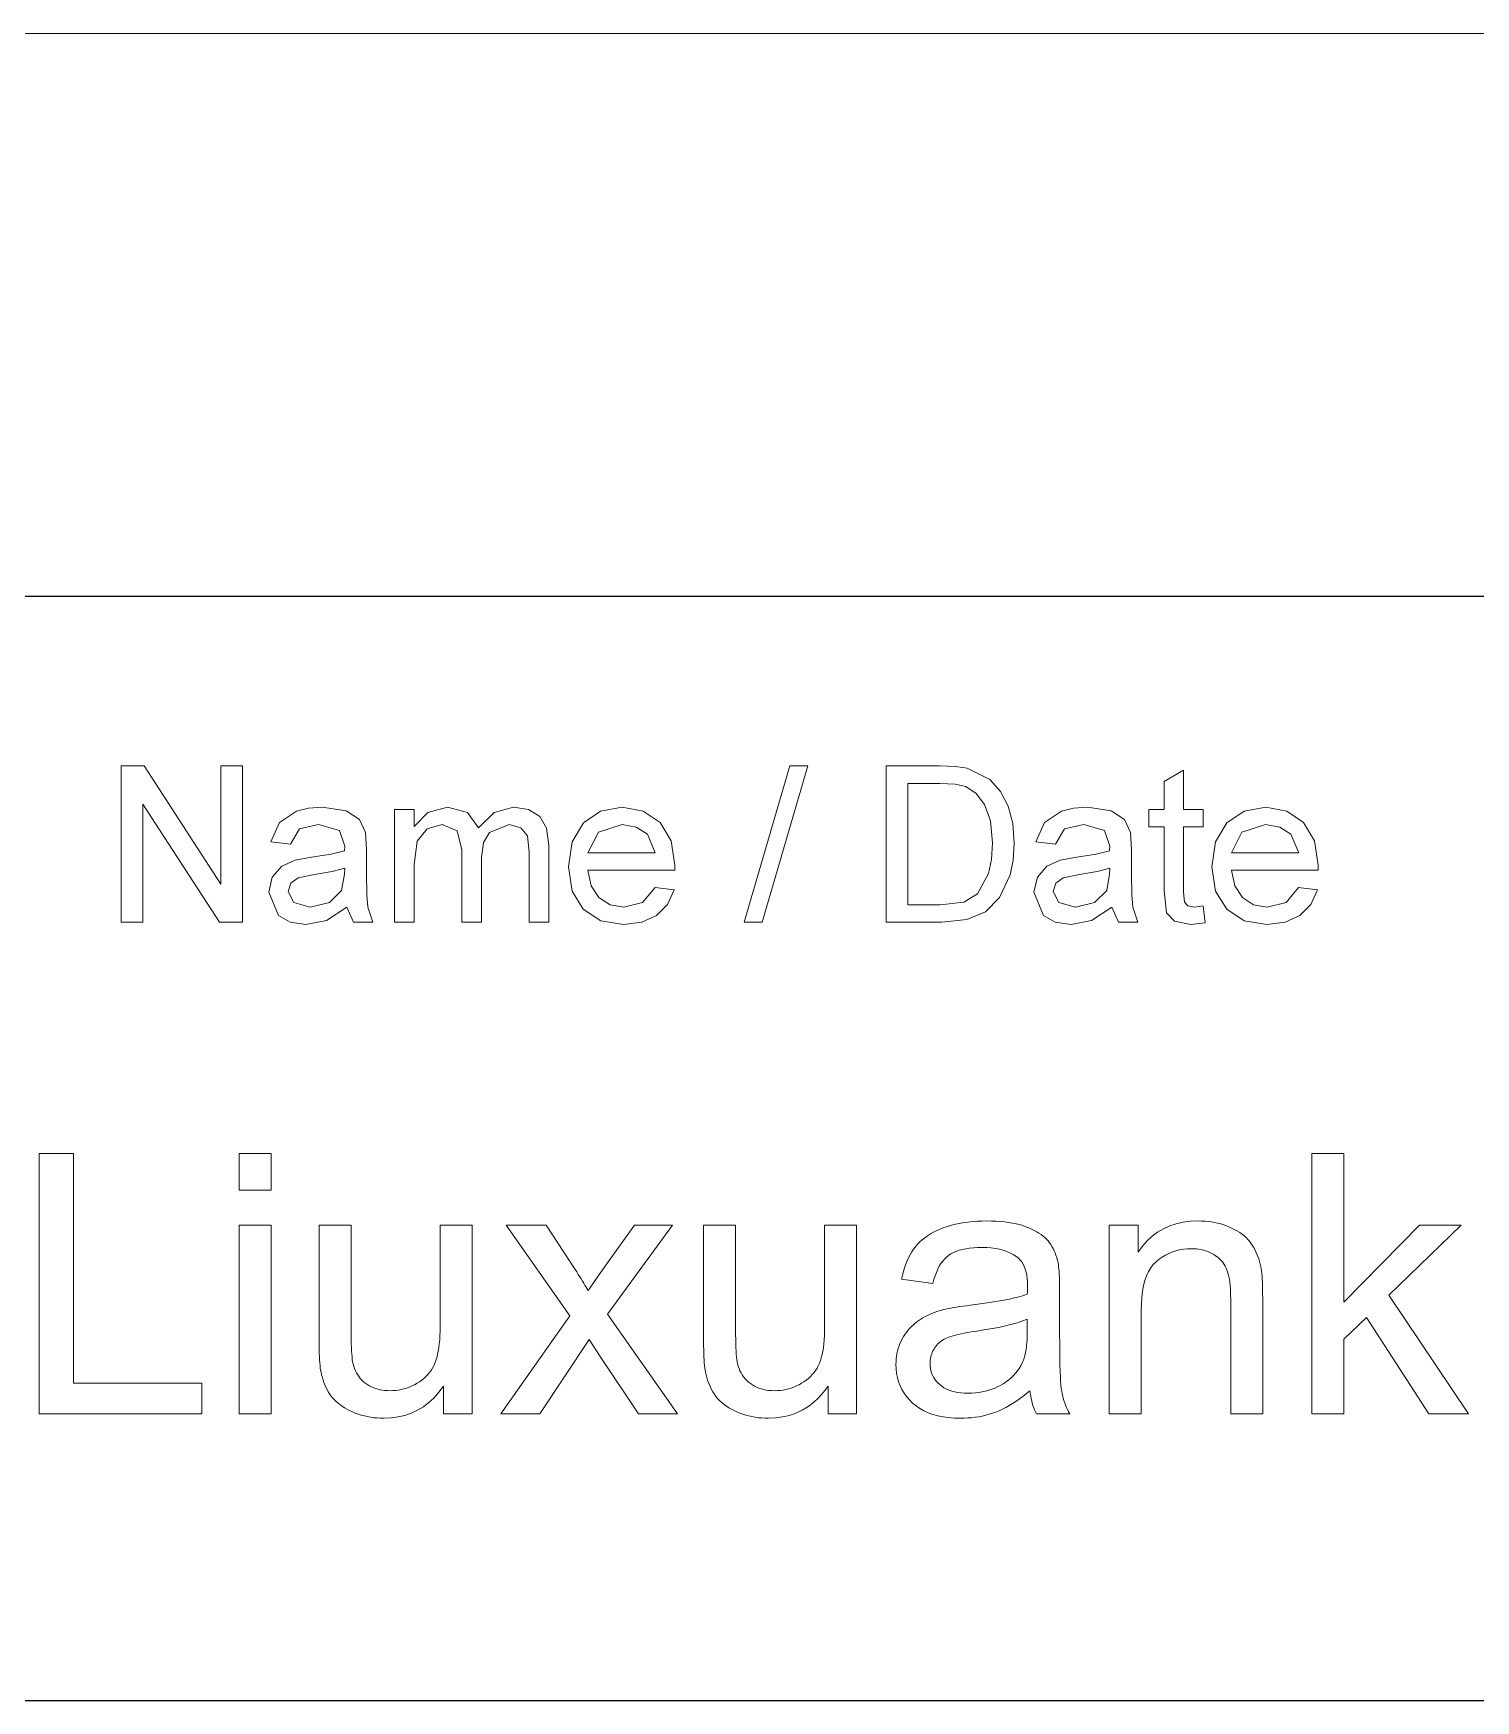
# Model space of a CAD drawing. Extents: x 10 to 410, y 5 to 287.
# Drawn here: x 329.33 to 343.16, y 10 to 26 of the extents above; entities that cross this region are included whole.
import ezdxf

# ---------------------------------------------------------------- set-up
doc = ezdxf.new("R2010")
doc.units = 0

msp = doc.modelspace()

# ---------------------------------------------------------------- linework, layer by layer
at = {"color": 7, "lineweight": 13}
for p, q in [((307, 26), (410, 26)), ((10, 10), (410, 10))]:
    msp.add_line(p, q, dxfattribs=at)
at = {"color": 7, "lineweight": 25}
for p, q in [((230, 20.6), (410, 20.6)), ((230, 10), (410, 10))]:
    msp.add_line(p, q, dxfattribs=at)
at = {"color": 7, "lineweight": 13}
for points in [[(330.166656, 17.469231), (330.166656, 18.969231), (330.38736, 18.969231), (331.125, 17.836418), (331.125, 18.969231), (331.333344, 18.969231), (331.333344, 17.469231), (331.11264, 17.469231), (330.375, 18.602043), (330.375, 17.469231)], [(336.145844, 17.469231), (336.583344, 18.969231), (336.755859, 18.969231), (336.318359, 17.469231)], [(337.505859, 17.469231), (337.505859, 18.969231), (338.017914, 18.969231), (338.170807, 18.96386), (338.282562, 18.947746), (338.500641, 18.840324), (338.603607, 18.726107), (338.676758, 18.583977), (338.720459, 18.41678), (338.735016, 18.227369), (338.725128, 18.066195), (338.695465, 17.924471), (338.594086, 17.706047), (338.458649, 17.569979), (338.281097, 17.494783), (338.042328, 17.469231)], [(340.547516, 17.626131), (340.568359, 17.464348), (340.429047, 17.448397), (340.273102, 17.479485), (340.19516, 17.56119), (340.172516, 17.773918), (340.172516, 18.385897), (340.026703, 18.385897), (340.026703, 18.552565), (340.172516, 18.552565), (340.172516, 18.820143), (340.360016, 18.929842), (340.360016, 18.552565), (340.547516, 18.552565), (340.547516, 18.385897), (340.360016, 18.385897), (340.360016, 17.762526), (340.369781, 17.66324), (340.401855, 17.628084), (340.46582, 17.615065)], [(337.714203, 17.635897), (338.025055, 17.635897), (338.251129, 17.664055), (338.381836, 17.743319), (338.488434, 17.936354), (338.51712, 18.070631), (338.526703, 18.230623), (338.507935, 18.442497), (338.45166, 18.598951), (338.368622, 18.706413), (338.269531, 18.771315), (338.168457, 18.794752), (338.020172, 18.802565), (337.714203, 18.802565)], [(332.333344, 17.615065), (332.136383, 17.485994), (331.940765, 17.448397), (331.788452, 17.470085), (331.675934, 17.535149), (331.583344, 17.75699), (331.618317, 17.901522), (331.709961, 18.006502), (331.837555, 18.066561), (331.995117, 18.093904), (332.181641, 18.122795), (332.311523, 18.156731), (332.3125, 18.201326), (332.262695, 18.348787), (332.0625, 18.406731), (331.879059, 18.365389), (331.791656, 18.219231), (331.604156, 18.240065), (331.685547, 18.4261), (331.849274, 18.535149), (331.964935, 18.563835), (332.097656, 18.573397), (332.325195, 18.540358), (332.453949, 18.457186), (332.511719, 18.330559), (332.520844, 18.166496), (332.520844, 17.933748), (332.523956, 17.73221), (332.533356, 17.614576), (332.583344, 17.469231), (332.395844, 17.469231)], [(332.791656, 17.469231), (332.791656, 18.552565), (332.979156, 18.552565), (332.979156, 18.389479), (333.110992, 18.522942), (333.298187, 18.573397), (333.490234, 18.521477), (333.595703, 18.376457), (333.744873, 18.524162), (333.933258, 18.573397), (334.077179, 18.55114), (334.183441, 18.484367), (334.248993, 18.37137), (334.270844, 18.210442), (334.270844, 17.469231), (334.083344, 17.469231), (334.083344, 18.143709), (334.06543, 18.300285), (334.000641, 18.377434), (333.890289, 18.406731), (333.700531, 18.331697), (333.64389, 18.234083), (333.625, 18.091301), (333.625, 17.469231), (333.4375, 17.469231), (333.4375, 18.164869), (333.392731, 18.346184), (333.246429, 18.406731), (333.103668, 18.366365), (333.008636, 18.248365), (332.979156, 18.024569), (332.979156, 17.469231)], [(335.289398, 17.802565), (335.473297, 17.781731), (335.407837, 17.640984), (335.303223, 17.535799), (335.161835, 17.470247), (334.985992, 17.448397), (334.76828, 17.484774), (334.600739, 17.593904), (334.493927, 17.768629), (334.458344, 18.001783), (334.494293, 18.242912), (334.602203, 18.423332), (334.767487, 18.535881), (334.975586, 18.573397), (335.177277, 18.53694), (335.338379, 18.427565), (335.44397, 18.252108), (335.479156, 18.017408), (335.47818, 17.969231), (334.645844, 17.969231), (334.677704, 17.817741), (334.751801, 17.706373), (334.858856, 17.637892), (334.989594, 17.615065), (335.170563, 17.659822)], [(339.672516, 17.615065), (339.475586, 17.485994), (339.279938, 17.448397), (339.127655, 17.470085), (339.015137, 17.535149), (338.922516, 17.75699), (338.95752, 17.901522), (339.049164, 18.006502), (339.176758, 18.066561), (339.33432, 18.093904), (339.520844, 18.122795), (339.650726, 18.156731), (339.651703, 18.201326), (339.601898, 18.348787), (339.401703, 18.406731), (339.218262, 18.365389), (339.130859, 18.219231), (338.943359, 18.240065), (339.02475, 18.4261), (339.188477, 18.535149), (339.304108, 18.563835), (339.436859, 18.573397), (339.664398, 18.540358), (339.793121, 18.457186), (339.850922, 18.330559), (339.860016, 18.166496), (339.860016, 17.933748), (339.863159, 17.73221), (339.872559, 17.614576), (339.922516, 17.469231), (339.735016, 17.469231)], [(341.461914, 17.802565), (341.645844, 17.781731), (341.580353, 17.640984), (341.475739, 17.535799), (341.334351, 17.470247), (341.158539, 17.448397), (340.940796, 17.484774), (340.773285, 17.593904), (340.666473, 17.768629), (340.630859, 18.001783), (340.66684, 18.242912), (340.77475, 18.423332), (340.940033, 18.535881), (341.148102, 18.573397), (341.349823, 18.53694), (341.510895, 18.427565), (341.616486, 18.252108), (341.651703, 18.017408), (341.650726, 17.969231), (340.818359, 17.969231), (340.85022, 17.817741), (340.924316, 17.706373), (341.031372, 17.637892), (341.162109, 17.615065), (341.343109, 17.659822)], [(334.645844, 18.135897), (335.291656, 18.135897), (335.217438, 18.314283), (335.110016, 18.383619), (334.974609, 18.406731), (334.747711, 18.333)], [(340.818359, 18.135897), (341.464203, 18.135897), (341.389984, 18.314283), (341.282562, 18.383619), (341.147125, 18.406731), (340.920258, 18.333)], [(332.3125, 17.990065), (332.191254, 17.956697), (332.021484, 17.928865), (331.865875, 17.896315), (331.795563, 17.84358), (331.770844, 17.766432), (331.824707, 17.658358), (331.982422, 17.615065), (332.165375, 17.659498), (332.282867, 17.773592), (332.311523, 17.931795)], [(339.651703, 17.990065), (339.530426, 17.956697), (339.360687, 17.928865), (339.205078, 17.896315), (339.134766, 17.84358), (339.110016, 17.766432), (339.16391, 17.658358), (339.321625, 17.615065), (339.504547, 17.659498), (339.62207, 17.773592), (339.650726, 17.931795)], [(329.38092, 12.751034), (329.38092, 15.251034), (329.711761, 15.251034), (329.711761, 13.046054), (330.942993, 13.046054), (330.942993, 12.751034)], [(331.299408, 14.898032), (331.299408, 15.251034), (331.606354, 15.251034), (331.606354, 14.898032)], [(341.591003, 12.751034), (341.591003, 15.251034), (341.89798, 15.251034), (341.89798, 13.825386), (342.624451, 14.562084), (343.02179, 14.562084), (342.329407, 13.890188), (343.091705, 12.751034), (342.713104, 12.751034), (342.114563, 13.677023), (341.89798, 13.468974), (341.89798, 12.751034)], [(331.299408, 12.751034), (331.299408, 14.562084), (331.606354, 14.562084), (331.606354, 12.751034)], [(333.260529, 12.751034), (333.260529, 13.017064), (333.216705, 12.958742), (333.169861, 12.906559), (333.119995, 12.860516), (333.067078, 12.820611), (333.011108, 12.786845), (332.952148, 12.759219), (332.890106, 12.737732), (332.825043, 12.722384), (332.756958, 12.713176), (332.685822, 12.710106), (332.653992, 12.71072), (332.622559, 12.712562), (332.591583, 12.715631), (332.561005, 12.719929), (332.530853, 12.725454), (332.50116, 12.732207), (332.471863, 12.740188), (332.442993, 12.749396), (332.414551, 12.759833), (332.386536, 12.771498), (332.359467, 12.784091), (332.333832, 12.797317), (332.309601, 12.811172), (332.286835, 12.825659), (332.265472, 12.840776), (332.245544, 12.856524), (332.227051, 12.872905), (332.210022, 12.889915), (332.194397, 12.907557), (332.180206, 12.925829), (332.167145, 12.944835), (332.154877, 12.964676), (332.143402, 12.985353), (332.132721, 13.006866), (332.122864, 13.029214), (332.1138, 13.052398), (332.10553, 13.076418), (332.098083, 13.101273), (332.091431, 13.126964), (332.085571, 13.153489), (332.082001, 13.172623), (332.078796, 13.193871), (332.075989, 13.217235), (332.073547, 13.242712), (332.071503, 13.270304), (332.069794, 13.300011), (332.068481, 13.331832), (332.067535, 13.365767), (332.066986, 13.401818), (332.066803, 13.439983), (332.066803, 14.562084), (332.373749, 14.562084), (332.373749, 13.557651), (332.373932, 13.511129), (332.374512, 13.467746), (332.375458, 13.427501), (332.37677, 13.390392), (332.378448, 13.356422), (332.380524, 13.32559), (332.382935, 13.297896), (332.385773, 13.273339), (332.388947, 13.251921), (332.392517, 13.23364), (332.398956, 13.209944), (332.406708, 13.187289), (332.415741, 13.165674), (332.426086, 13.1451), (332.437714, 13.125565), (332.450623, 13.107071), (332.464844, 13.089617), (332.480377, 13.073203), (332.497192, 13.05783), (332.515289, 13.043496), (332.534515, 13.030374), (332.554596, 13.018633), (332.575562, 13.008273), (332.597443, 12.999294), (332.620178, 12.991697), (332.643799, 12.985481), (332.668335, 12.980647), (332.693756, 12.977194), (332.720032, 12.975121), (332.747223, 12.974431), (332.774689, 12.975139), (332.801788, 12.977262), (332.828552, 12.980801), (332.855011, 12.985754), (332.881104, 12.992124), (332.90683, 12.999908), (332.932251, 13.009109), (332.957306, 13.019724), (332.982056, 13.031755), (333.006439, 13.045201), (333.029938, 13.059867), (333.052032, 13.075556), (333.072723, 13.092268), (333.09198, 13.110003), (333.109802, 13.128762), (333.126251, 13.148544), (333.141266, 13.169349), (333.154877, 13.191177), (333.167053, 13.214028), (333.177826, 13.237903), (333.187378, 13.263389), (333.195923, 13.291075), (333.203461, 13.32096), (333.210022, 13.353046), (333.215546, 13.387331), (333.220062, 13.423817), (333.223602, 13.462502), (333.226105, 13.503387), (333.227631, 13.546472), (333.228119, 13.591757), (333.228119, 14.562084), (333.535095, 14.562084), (333.535095, 12.751034)], [(333.81134, 12.751034), (334.473022, 13.69237), (333.860809, 14.562084), (334.244507, 14.562084), (334.522461, 14.13746), (334.537842, 14.113636), (334.552612, 14.090597), (334.566772, 14.068343), (334.580292, 14.046873), (334.593231, 14.026187), (334.60553, 14.006287), (334.617249, 13.987169), (334.628326, 13.968838), (334.638794, 13.951289), (334.648651, 13.934526), (334.663544, 13.95678), (334.678192, 13.978523), (334.692596, 13.999755), (334.706787, 14.020474), (334.720703, 14.040683), (334.734406, 14.060379), (334.747864, 14.079564), (334.761078, 14.098237), (334.774048, 14.116399), (334.786774, 14.134048), (335.092041, 14.562084), (335.458679, 14.562084), (334.832825, 13.709424), (335.506439, 12.751034), (335.129547, 12.751034), (334.757782, 13.313789), (334.658875, 13.465563), (334.183105, 12.751034)], [(336.949127, 12.751034), (336.949127, 13.017064), (336.905334, 12.958742), (336.85849, 12.906559), (336.808594, 12.860516), (336.755676, 12.820611), (336.699738, 12.786845), (336.640747, 12.759219), (336.578735, 12.737732), (336.513672, 12.722384), (336.445557, 12.713176), (336.374451, 12.710106), (336.34259, 12.71072), (336.311157, 12.712562), (336.280182, 12.715631), (336.249603, 12.719929), (336.219482, 12.725454), (336.189758, 12.732207), (336.160461, 12.740188), (336.131592, 12.749396), (336.10318, 12.759833), (336.075165, 12.771498), (336.048065, 12.784091), (336.02243, 12.797317), (335.998199, 12.811172), (335.975433, 12.825659), (335.954071, 12.840776), (335.934174, 12.856524), (335.91568, 12.872905), (335.898621, 12.889915), (335.882996, 12.907557), (335.868805, 12.925829), (335.855743, 12.944835), (335.843475, 12.964676), (335.832001, 12.985353), (335.82135, 13.006866), (335.811462, 13.029214), (335.802399, 13.052398), (335.794159, 13.076418), (335.786682, 13.101273), (335.780029, 13.126964), (335.77417, 13.153489), (335.770599, 13.172623), (335.767426, 13.193871), (335.764587, 13.217235), (335.762146, 13.242712), (335.760101, 13.270304), (335.758423, 13.300011), (335.757111, 13.331832), (335.756165, 13.365767), (335.755585, 13.401818), (335.755402, 13.439983), (335.755402, 14.562084), (336.062378, 14.562084), (336.062378, 13.557651), (336.062561, 13.511129), (336.06311, 13.467746), (336.064056, 13.427501), (336.065369, 13.390392), (336.067047, 13.356422), (336.069122, 13.32559), (336.071564, 13.297896), (336.074371, 13.273339), (336.077576, 13.251921), (336.081116, 13.23364), (336.087585, 13.209944), (336.095306, 13.187289), (336.10434, 13.165674), (336.114685, 13.1451), (336.126312, 13.125565), (336.139252, 13.107071), (336.153473, 13.089617), (336.168976, 13.073203), (336.185791, 13.05783), (336.203918, 13.043496), (336.223114, 13.030374), (336.243195, 13.018633), (336.26416, 13.008273), (336.286041, 12.999294), (336.308777, 12.991697), (336.332428, 12.985481), (336.356934, 12.980647), (336.382355, 12.977194), (336.408661, 12.975121), (336.435822, 12.974431), (336.463287, 12.975139), (336.490387, 12.977262), (336.517181, 12.980801), (336.54361, 12.985754), (336.569702, 12.992124), (336.595459, 12.999908), (336.62085, 13.009109), (336.645935, 13.019724), (336.670654, 13.031755), (336.695038, 13.045201), (336.718536, 13.059867), (336.740631, 13.075556), (336.761322, 13.092268), (336.780579, 13.110003), (336.798431, 13.128762), (336.81485, 13.148544), (336.829865, 13.169349), (336.843475, 13.191177), (336.855652, 13.214028), (336.866425, 13.237903), (336.875977, 13.263389), (336.884521, 13.291075), (336.89209, 13.32096), (336.898621, 13.353046), (336.904144, 13.387331), (336.908691, 13.423817), (336.912201, 13.462502), (336.914734, 13.503387), (336.916229, 13.546472), (336.916718, 13.591757), (336.916718, 14.562084), (337.223694, 14.562084), (337.223694, 12.751034)], [(338.886383, 12.974431), (338.852386, 12.946293), (338.818665, 12.919861), (338.785217, 12.895133), (338.751984, 12.872111), (338.719055, 12.850795), (338.68634, 12.831183), (338.6539, 12.813278), (338.621704, 12.797077), (338.589783, 12.782582), (338.558105, 12.769793), (338.526337, 12.758451), (338.49408, 12.748305), (338.461395, 12.739352), (338.428223, 12.731593), (338.394592, 12.725028), (338.360535, 12.719656), (338.325989, 12.715478), (338.290985, 12.712494), (338.255524, 12.710703), (338.219604, 12.710106), (338.161285, 12.711564), (338.105743, 12.715939), (338.052979, 12.723228), (338.00296, 12.733435), (337.955688, 12.746557), (337.911194, 12.762596), (337.869476, 12.78155), (337.830505, 12.803421), (337.794312, 12.828208), (337.760864, 12.855911), (337.730408, 12.885882), (337.703156, 12.917473), (337.679108, 12.950685), (337.658264, 12.985516), (337.640625, 13.021967), (337.626221, 13.060038), (337.61499, 13.09973), (337.606964, 13.141041), (337.602173, 13.183972), (337.600555, 13.228523), (337.601166, 13.254896), (337.602997, 13.280808), (337.606018, 13.306261), (337.61026, 13.331252), (337.615692, 13.355783), (337.622345, 13.379854), (337.630219, 13.403463), (337.639313, 13.426614), (337.649597, 13.449303), (337.661102, 13.471532), (337.673584, 13.493095), (337.686829, 13.513789), (337.700806, 13.533614), (337.715546, 13.552568), (337.731018, 13.570654), (337.747253, 13.587869), (337.764252, 13.604214), (337.781982, 13.61969), (337.800476, 13.634296), (337.819702, 13.648032), (337.839569, 13.66101), (337.859924, 13.67334), (337.880768, 13.68502), (337.9021, 13.696054), (337.92395, 13.70644), (337.946259, 13.716177), (337.969086, 13.725266), (337.992401, 13.733707), (338.016235, 13.741501), (338.040527, 13.748647), (338.05954, 13.753405), (338.080383, 13.758128), (338.103058, 13.762817), (338.127563, 13.767473), (338.153931, 13.772095), (338.182159, 13.776682), (338.212189, 13.781235), (338.24408, 13.785754), (338.277832, 13.790239), (338.313385, 13.79469), (338.385773, 13.803728), (338.454254, 13.813107), (338.518799, 13.822827), (338.579407, 13.83289), (338.636108, 13.843291), (338.688904, 13.854035), (338.737762, 13.86512), (338.782684, 13.876545), (338.8237, 13.888312), (338.860809, 13.90042), (338.861115, 13.912579), (338.86142, 13.923817), (338.861664, 13.934134), (338.861877, 13.94353), (338.862061, 13.952005), (338.862244, 13.95956), (338.862335, 13.966194), (338.862427, 13.971907), (338.862488, 13.976699), (338.862488, 13.98057), (338.861633, 14.016978), (338.859009, 14.05117), (338.854675, 14.083145), (338.848572, 14.112903), (338.840759, 14.140444), (338.831207, 14.165768), (338.819885, 14.188875), (338.806854, 14.209765), (338.792053, 14.228438), (338.775543, 14.244895), (338.750854, 14.264659), (338.723907, 14.282344), (338.694641, 14.297947), (338.663116, 14.31147), (338.629303, 14.322913), (338.593201, 14.332275), (338.55481, 14.339557), (338.51413, 14.344758), (338.471191, 14.347879), (338.425934, 14.348919), (338.383759, 14.34816), (338.343842, 14.345884), (338.306213, 14.342089), (338.270813, 14.336778), (338.237701, 14.329947), (338.206879, 14.3216), (338.178314, 14.311735), (338.152008, 14.300352), (338.12796, 14.287451), (338.106201, 14.273032), (338.08609, 14.256687), (338.067078, 14.238005), (338.049133, 14.216987), (338.032257, 14.193632), (338.016449, 14.167942), (338.00174, 14.139915), (337.988068, 14.109551), (337.975494, 14.076853), (337.963989, 14.041817), (337.953552, 14.004444), (337.653442, 14.045372), (337.66214, 14.083171), (337.671906, 14.119486), (337.682739, 14.154317), (337.694641, 14.187664), (337.707581, 14.219528), (337.721588, 14.249908), (337.736633, 14.278805), (337.752747, 14.306218), (337.769928, 14.332148), (337.788147, 14.356593), (337.807739, 14.379751), (337.82901, 14.401818), (337.851959, 14.422793), (337.876556, 14.442677), (337.902832, 14.461471), (337.930786, 14.479172), (337.960419, 14.495781), (337.991699, 14.5113), (338.024658, 14.525726), (338.059296, 14.539063), (338.095337, 14.551212), (338.132477, 14.562084), (338.170776, 14.571676), (338.210175, 14.57999), (338.250732, 14.587025), (338.292389, 14.59278), (338.335175, 14.597257), (338.379089, 14.600454), (338.424103, 14.602372), (338.470276, 14.603012), (338.515808, 14.602467), (338.55957, 14.600829), (338.601593, 14.598101), (338.641907, 14.594281), (338.68045, 14.589369), (338.717285, 14.583366), (338.75235, 14.576272), (338.785706, 14.568087), (338.817291, 14.55881), (338.847168, 14.548442), (338.875366, 14.537247), (338.902069, 14.525488), (338.927216, 14.513167), (338.950836, 14.500283), (338.972931, 14.486837), (338.993469, 14.472828), (339.012482, 14.458256), (339.029968, 14.443121), (339.045898, 14.427423), (339.060333, 14.411163), (339.073547, 14.394187), (339.085968, 14.376341), (339.097565, 14.357625), (339.108337, 14.338039), (339.118286, 14.317584), (339.127441, 14.296259), (339.135773, 14.274064), (339.14328, 14.250999), (339.149963, 14.227066), (339.155823, 14.202262), (339.158722, 14.18531), (339.161346, 14.165836), (339.163635, 14.143837), (339.165649, 14.119315), (339.167328, 14.092268), (339.168701, 14.062698), (339.169769, 14.030604), (339.170563, 13.995986), (339.171021, 13.958844), (339.171173, 13.919178), (339.171173, 13.509901), (339.171356, 13.427441), (339.171936, 13.351273), (339.172943, 13.281397), (339.174316, 13.217814), (339.176056, 13.160524), (339.178223, 13.109527), (339.180786, 13.064821), (339.183716, 13.026409), (339.187042, 12.994289), (339.190765, 12.968462), (339.195068, 12.945875), (339.200165, 12.923476), (339.205994, 12.901264), (339.212616, 12.87924), (339.219971, 12.857403), (339.228119, 12.835754), (339.23703, 12.814293), (339.246704, 12.793018), (339.257141, 12.771933), (339.268372, 12.751034), (338.947754, 12.751034), (338.938568, 12.770457), (338.930023, 12.790529), (338.92218, 12.811249), (338.915039, 12.832616), (338.908539, 12.854632), (338.90274, 12.877295), (338.897644, 12.900607), (338.893188, 12.924567), (338.889435, 12.949175)], [(339.646942, 12.751034), (339.646942, 14.562084), (339.923218, 14.562084), (339.923218, 14.304581), (339.964905, 14.361282), (340.010101, 14.412016), (340.058899, 14.45678), (340.111206, 14.495577), (340.167084, 14.528404), (340.226501, 14.555263), (340.289459, 14.576153), (340.355957, 14.591075), (340.425995, 14.600027), (340.499603, 14.603012), (340.532074, 14.602424), (340.564026, 14.600658), (340.595459, 14.597717), (340.626343, 14.593598), (340.656708, 14.588304), (340.686554, 14.581832), (340.715851, 14.574183), (340.744629, 14.565358), (340.772888, 14.555357), (340.800598, 14.544178), (340.827362, 14.532045), (340.852753, 14.519178), (340.87674, 14.505578), (340.899384, 14.491245), (340.920624, 14.476179), (340.94046, 14.460379), (340.958954, 14.443846), (340.976044, 14.426579), (340.99176, 14.40858), (341.006104, 14.389847), (341.019318, 14.370389), (341.031738, 14.350215), (341.043335, 14.329325), (341.054108, 14.307718), (341.064087, 14.285396), (341.073212, 14.262357), (341.081543, 14.238602), (341.08905, 14.21413), (341.095734, 14.188943), (341.101593, 14.163039), (341.104828, 14.144707), (341.107727, 14.123817), (341.110291, 14.100368), (341.112488, 14.074363), (341.11438, 14.045798), (341.115906, 14.014676), (341.117096, 13.980996), (341.11795, 13.944758), (341.118469, 13.905962), (341.118652, 13.864608), (341.118652, 12.751034), (340.811676, 12.751034), (340.811676, 13.852671), (340.81134, 13.889241), (340.810242, 13.92392), (340.808472, 13.956704), (340.805969, 13.987596), (340.802734, 14.016595), (340.798798, 14.043701), (340.794128, 14.068914), (340.788757, 14.092235), (340.782684, 14.113662), (340.775879, 14.133196), (340.768158, 14.151409), (340.759338, 14.168872), (340.74939, 14.185583), (340.738342, 14.201546), (340.726196, 14.216757), (340.712952, 14.231218), (340.698578, 14.244928), (340.683105, 14.257889), (340.666504, 14.2701), (340.648834, 14.281559), (340.630249, 14.292089), (340.611084, 14.301512), (340.591248, 14.309825), (340.570801, 14.31703), (340.549713, 14.323126), (340.527985, 14.328115), (340.505646, 14.331994), (340.482666, 14.334765), (340.459045, 14.336428), (340.434814, 14.336982), (340.396118, 14.335737), (340.358521, 14.332003), (340.32196, 14.325778), (340.286499, 14.317064), (340.252136, 14.30586), (340.218811, 14.292166), (340.186584, 14.275983), (340.155396, 14.257309), (340.125305, 14.236146), (340.096313, 14.212494), (340.069244, 14.185362), (340.045044, 14.153762), (340.023682, 14.117695), (340.005157, 14.077159), (339.989502, 14.032156), (339.976685, 13.982684), (339.966736, 13.928745), (339.959595, 13.870338), (339.955322, 13.807463), (339.953918, 13.74012), (339.953918, 12.751034)], [(338.860809, 13.659969), (338.825714, 13.646532), (338.787262, 13.633503), (338.745483, 13.620884), (338.700348, 13.608674), (338.651886, 13.596872), (338.600098, 13.585482), (338.544952, 13.574499), (338.48645, 13.563926), (338.424622, 13.553762), (338.359436, 13.544008), (338.322693, 13.538483), (338.288147, 13.532821), (338.255829, 13.527023), (338.225739, 13.521089), (338.197845, 13.515018), (338.17218, 13.50881), (338.148743, 13.502466), (338.127502, 13.495986), (338.10849, 13.489369), (338.091705, 13.482616), (338.076355, 13.475479), (338.061768, 13.467711), (338.047852, 13.459313), (338.034668, 13.450283), (338.022217, 13.440622), (338.010468, 13.430331), (337.99942, 13.419409), (337.989105, 13.407855), (337.979492, 13.395671), (337.970612, 13.382855), (337.962524, 13.369579), (337.955261, 13.356013), (337.948883, 13.342157), (337.943329, 13.328012), (337.93866, 13.313577), (337.934814, 13.298851), (337.931824, 13.283835), (337.929688, 13.26853), (337.928406, 13.252935), (337.927979, 13.23705), (337.928925, 13.212903), (337.931702, 13.189574), (337.93634, 13.167064), (337.942871, 13.145372), (337.951233, 13.124499), (337.961456, 13.104445), (337.973541, 13.085208), (337.987457, 13.066791), (338.003265, 13.049192), (338.020935, 13.032412), (338.040375, 13.016859), (338.061554, 13.002944), (338.084442, 12.990665), (338.10907, 12.980024), (338.135406, 12.97102), (338.163452, 12.963654), (338.193237, 12.957923), (338.224731, 12.953831), (338.257965, 12.951375), (338.292938, 12.950557), (338.328003, 12.951332), (338.362305, 12.95366), (338.395813, 12.95754), (338.428528, 12.962971), (338.46048, 12.969954), (338.491638, 12.97849), (338.522003, 12.988576), (338.551575, 13.000216), (338.580383, 13.013406), (338.608398, 13.028149), (338.635315, 13.044238), (338.660736, 13.06147), (338.684692, 13.079845), (338.707184, 13.099362), (338.72821, 13.120023), (338.747772, 13.141825), (338.765869, 13.16477), (338.782501, 13.188858), (338.797638, 13.214088), (338.81134, 13.24046), (338.82074, 13.262255), (338.829132, 13.286027), (338.836578, 13.311777), (338.842987, 13.339506), (338.848419, 13.369212), (338.852875, 13.400897), (338.856354, 13.434561), (338.858826, 13.470201), (338.860291, 13.507821), (338.860809, 13.547419)]]:
    msp.add_lwpolyline(points, close=True, dxfattribs=at)

doc.saveas('drawing.dxf')
